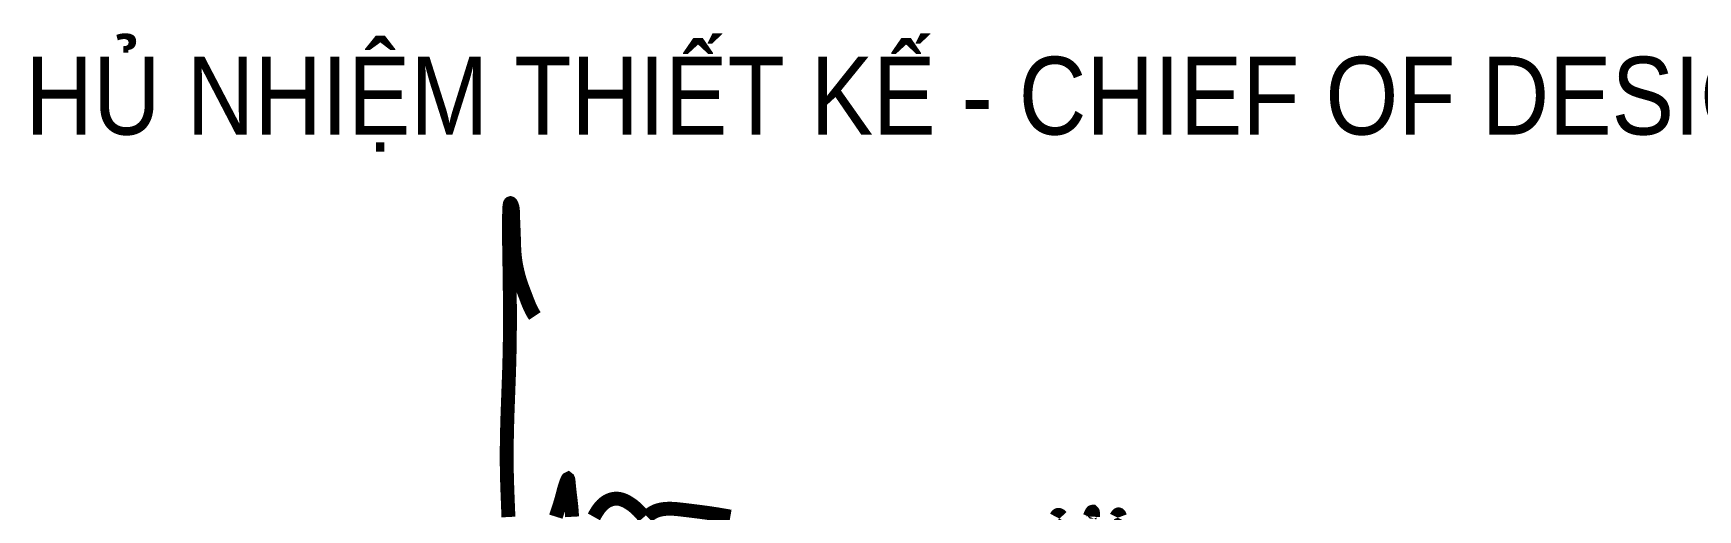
# Model space of a CAD drawing. Header units: millimetres. Extents: x -295047 to 304185, y -728047 to -308748.
# Drawn here: x -148482 to -146565, y -331522 to -330974 of the extents above; entities that cross this region are included whole.
import ezdxf
from ezdxf.enums import TextEntityAlignment as Align

# ---------------------------------------------------------------- set-up
doc = ezdxf.new("R2010")
doc.units = ezdxf.units.MM
doc.header["$MEASUREMENT"] = 0
for name, color, linetype, lineweight in [('ISO', 153, 'Continuous', 13), ('LC ISO', 153, 'Continuous', 13), ('LC Net thay', 7, 'Continuous', 25), ('LC Text1', 3, 'Continuous', 20)]:
    doc.layers.add(name, color=color, linetype=linetype, lineweight=lineweight)
doc.styles.add('Khungten', font='VHAVAN.TTF', dxfattribs={"width": 0.9, "height": 5000})
doc.styles.add('Title', font='VHBLACK.TTF', dxfattribs={"width": 0.8})

# ---------------------------------------------------------------- blocks, each defined once
blk = doc.blocks.new('Mr. Giang')
at = {"layer": 'LC ISO', "const_width": 50}
for points in [[(1171.8, 1305.3), (1170.8, 1306.8), (1169.8, 1308.4), (1168.9, 1310), (1167.9, 1311.5), (1167, 1313.1), (1166, 1314.7), (1165.1, 1316.2), (1164.2, 1317.8), (1163.2, 1319.4), (1162, 1321.6), (1161.5, 1322.6), (1160.6, 1324.2), (1159.7, 1325.8), (1158.9, 1327.5), (1158.1, 1329.1), (1157.3, 1330.7), (1156.5, 1332.4), (1155.7, 1334), (1154.9, 1335.7), (1154.2, 1337.4), (1153.4, 1339), (1152.7, 1340.7), (1152, 1342.4), (1151.2, 1344.1), (1150.5, 1345.8), (1149.8, 1347.5), (1149.1, 1349.2), (1148.4, 1350.9), (1147.7, 1352.6), (1147.1, 1354.3), (1146.4, 1356), (1145.7, 1357.7), (1145.1, 1359.4), (1144.4, 1361.1), (1143.8, 1362.8), (1143.1, 1364.6), (1142.4, 1366.3), (1141.8, 1368), (1141.1, 1369.7), (1140.5, 1371.4), (1139.8, 1373.1), (1139, 1375.3), (1138.5, 1376.6), (1137.9, 1378.3), (1137.2, 1380), (1136.6, 1381.7), (1135.9, 1383.4), (1135.2, 1385.1), (1134.6, 1386.8), (1133.9, 1388.5), (1133.3, 1390.2), (1132.6, 1392), (1131.9, 1393.7), (1131.3, 1395.4), (1130.4, 1397.7), (1130, 1398.8), (1129.3, 1400.5), (1128.7, 1402.2), (1128.1, 1403.9), (1127.4, 1405.7), (1126.8, 1407.4), (1126.2, 1409.1), (1125.5, 1410.8), (1124.9, 1412.5), (1124.3, 1414.3), (1123.7, 1416), (1123.1, 1417.7), (1122.5, 1419.5), (1121.9, 1421.2), (1121.3, 1422.9), (1120.7, 1424.7), (1120.1, 1426.4), (1119.6, 1428.1), (1119, 1429.9), (1118.6, 1431.1), (1117.9, 1433.4), (1117.4, 1435.1), (1116.8, 1436.9), (1116.3, 1438.6), (1115.8, 1440.4), (1115.3, 1442.2), (1114.8, 1443.9), (1114.3, 1445.7), (1113.8, 1447.5), (1113.3, 1449.2), (1112.8, 1451), (1112.4, 1452.8), (1111.9, 1454.5), (1111.5, 1456.3), (1111, 1458.1), (1110.6, 1459.9), (1110.1, 1461.7), (1109.7, 1463.4), (1109.3, 1465.2), (1108.9, 1467), (1108.5, 1468.8), (1108.1, 1470.6), (1107.7, 1472.4), (1107.4, 1473.4), (1106.9, 1476), (1106.5, 1477.7), (1106.1, 1479.5), (1105.8, 1481.3), (1105.4, 1483.1), (1105, 1484.9), (1104.7, 1486.7), (1104.4, 1488.5), (1104, 1490.3), (1103.7, 1492.1), (1103.4, 1493.9), (1103.1, 1495.8), (1102.8, 1497.6), (1102.5, 1499.4), (1102.2, 1501.2), (1101.9, 1503), (1101.6, 1504.8), (1101.4, 1506.6), (1101.1, 1508.4), (1100.9, 1510.2), (1100.7, 1512.1), (1100.5, 1513.1), (1100.2, 1515.7), (1100, 1517.5), (1099.8, 1519.3), (1099.6, 1521.2), (1099.4, 1523), (1099.3, 1524.8), (1099.1, 1526.6), (1099, 1528.5), (1098.8, 1530.3), (1098.7, 1532.1), (1098.5, 1533.9), (1098.4, 1535.8), (1098.3, 1537.6), (1098.2, 1539.4), (1098, 1541.3), (1097.9, 1543.1), (1097.8, 1544.9), (1097.7, 1546.8), (1097.6, 1548.6), (1097.6, 1550.4), (1097.5, 1552.5), (1097.4, 1554.1), (1097.3, 1555.9), (1097.3, 1557.7), (1097.2, 1559.6), (1097.1, 1561.4), (1097.1, 1563.2), (1097, 1565.1), (1097, 1566.9), (1096.9, 1568.7), (1096.8, 1570.6), (1096.8, 1572.4), (1096.7, 1574.2), (1096.7, 1576.1), (1096.7, 1577.9), (1096.6, 1579.7), (1096.6, 1581.6), (1096.5, 1583.4), (1096.5, 1585.2), (1096.4, 1587.1), (1096.4, 1588.9), (1096.3, 1590.7), (1096.3, 1592.6), (1096.2, 1594.4), (1096.2, 1596.2), (1096.1, 1598), (1096.1, 1599.9), (1096, 1601.7), (1095.9, 1603.5), (1095.9, 1605.4), (1095.8, 1607.2), (1095.7, 1609), (1095.7, 1610.8), (1095.6, 1612.2), (1095.5, 1614.5), (1095.4, 1616.3), (1095.3, 1618.2), (1095.2, 1620), (1095.1, 1621.8), (1095, 1623.6), (1095, 1625.5), (1094.9, 1627.3), (1094.8, 1629.1), (1094.7, 1631), (1094.6, 1632.8), (1094.5, 1634.6), (1094.4, 1636.4), (1094.3, 1638.3), (1094.3, 1640.1), (1094.2, 1641.3), (1094.1, 1643.8), (1094.1, 1645.6), (1094, 1647.5), (1094, 1649.3), (1093.9, 1651.2), (1093.9, 1653), (1093.8, 1654.9), (1093.8, 1656.7), (1093.8, 1658.5), (1093.7, 1660.4), (1093.7, 1662.2), (1093.6, 1664.1), (1093.6, 1665.9), (1093.5, 1667.7), (1093.5, 1669.6), (1093.4, 1671.4), (1093.4, 1673.2), (1093.3, 1675), (1093.2, 1676.8), (1093.1, 1678.6), (1093.1, 1680.4), (1092.9, 1682.5), (1092.9, 1684), (1092.7, 1685.8), (1092.6, 1687.6), (1092.4, 1689.4), (1092.2, 1691.2), (1091.9, 1693), (1091.6, 1694.8), (1091.3, 1696.6), (1090.8, 1698.4), (1090.3, 1700.2), (1089.7, 1702.1), (1089.4, 1703), (1088.3, 1705.7), (1087.5, 1707.4), (1086.5, 1709.1), (1085.9, 1710), (1085.2, 1710.8), (1084.6, 1711.2), (1084, 1711.4), (1083.4, 1711.2), (1082.9, 1710.8), (1082.4, 1710), (1082, 1709.1), (1081.6, 1707.9), (1081.3, 1706.4), (1081, 1704.8), (1080.7, 1702.9), (1080.4, 1700.9), (1080.2, 1698.7), (1080, 1696.3), (1079.8, 1693.9), (1079.7, 1691.2), (1079.5, 1688.5), (1079.4, 1685.7), (1079.4, 1682.8), (1079.3, 1679.8), (1079.2, 1676.8), (1079.2, 1673.8), (1079.1, 1670.7), (1079.1, 1667.6), (1079.1, 1664.5), (1079.1, 1661.5), (1079.1, 1658.9), (1079, 1655.5), (1079, 1652.5), (1079, 1649.7), (1079, 1646.8), (1079, 1644), (1079, 1641.3), (1079, 1638.6), (1079, 1635.9), (1078.9, 1633.3), (1078.9, 1630.7), (1078.9, 1628.2), (1078.9, 1625.7), (1078.9, 1623.2), (1078.9, 1620.8), (1078.9, 1618.4), (1078.9, 1616.1), (1078.9, 1613.8), (1078.9, 1611.5), (1078.9, 1609.2), (1078.9, 1607), (1078.9, 1604.9), (1078.9, 1602.7), (1078.9, 1600.6), (1078.9, 1598.6), (1078.9, 1596.5), (1078.9, 1594.5), (1078.9, 1592.5), (1078.9, 1590.6), (1078.9, 1588.6), (1079, 1586.7), (1079, 1584.9), (1079, 1583), (1079, 1581.2), (1079, 1579.4), (1079, 1577.6), (1079, 1575.9), (1079, 1574.2), (1079, 1572.5), (1079, 1570.8), (1079.1, 1569.1), (1079.1, 1567.5), (1079.1, 1565.9), (1079.1, 1564.3), (1079.1, 1562.7), (1079.1, 1561.1), (1079.1, 1559.6), (1079.2, 1558), (1079.2, 1556.5), (1079.2, 1555), (1079.2, 1553.5), (1079.2, 1552), (1079.2, 1550.6), (1079.3, 1549.1), (1079.3, 1547.7), (1079.3, 1546.2), (1079.3, 1544.8), (1079.3, 1543.4), (1079.4, 1542), (1079.4, 1540.6), (1079.4, 1539.2), (1079.4, 1537.8), (1079.4, 1536.4), (1079.5, 1535), (1079.5, 1533.7), (1079.5, 1532.3), (1079.5, 1530.9), (1079.6, 1529.6), (1079.6, 1528.2), (1079.6, 1526.8), (1079.6, 1525.5), (1079.7, 1524.1), (1079.7, 1522.7), (1079.7, 1521.4), (1079.7, 1520), (1079.7, 1518.6), (1079.8, 1517.2), (1079.8, 1515.9), (1079.8, 1514.5), (1079.8, 1513.1), (1079.9, 1511.7), (1079.9, 1510.3), (1079.9, 1508.8), (1079.9, 1507.4), (1080, 1506), (1080, 1504.5), (1080, 1503.1), (1080, 1501.6), (1080.1, 1500.1), (1080.1, 1498.7), (1080.1, 1497.2), (1080.1, 1495.7), (1080.2, 1494.2), (1080.2, 1492.7), (1080.2, 1491.2), (1080.3, 1489.6), (1080.3, 1488.1), (1080.3, 1486.6), (1080.3, 1485), (1080.4, 1483.5), (1080.4, 1481.9), (1080.4, 1480.3), (1080.4, 1478.8), (1080.5, 1477.2), (1080.5, 1475.6), (1080.5, 1474), (1080.5, 1472.4), (1080.6, 1470.8), (1080.6, 1469.2), (1080.6, 1467.5), (1080.6, 1465.9), (1080.7, 1464.3), (1080.7, 1462.6), (1080.7, 1461), (1080.7, 1459.3), (1080.8, 1457.7), (1080.8, 1456), (1080.8, 1454.3), (1080.8, 1452.6), (1080.9, 1450.9), (1080.9, 1449.2), (1080.9, 1447.5), (1080.9, 1445.8), (1081, 1444.1), (1081, 1442.4), (1081, 1440.7), (1081, 1439), (1081.1, 1437.2), (1081.1, 1435.5), (1081.1, 1433.7), (1081.1, 1432), (1081.2, 1430.2), (1081.2, 1428.5), (1081.2, 1426.7), (1081.2, 1424.9), (1081.2, 1423.2), (1081.3, 1421.4), (1081.3, 1419.6), (1081.3, 1417.8), (1081.3, 1416), (1081.4, 1414.2), (1081.4, 1412.4), (1081.4, 1410.6), (1081.4, 1408.8), (1081.4, 1406.9), (1081.5, 1405.1), (1081.5, 1403.3), (1081.5, 1401.5), (1081.5, 1399.6), (1081.5, 1397.8), (1081.6, 1395.9), (1081.6, 1394.1), (1081.6, 1392.2), (1081.6, 1390.4), (1081.6, 1388.5), (1081.6, 1386.6), (1081.7, 1384.8), (1081.7, 1382.9), (1081.7, 1381), (1081.7, 1379.1), (1081.7, 1377.3), (1081.8, 1375.4), (1081.8, 1373.5), (1081.8, 1371.6), (1081.8, 1369.7), (1081.8, 1367.8), (1081.8, 1365.9), (1081.8, 1364), (1081.9, 1362.1), (1081.9, 1360.1), (1081.9, 1358.2), (1081.9, 1356.3), (1081.9, 1354.4), (1081.9, 1352.5), (1081.9, 1350.5), (1081.9, 1348.6), (1082, 1346.7), (1082, 1344.7), (1082, 1342.8), (1082, 1340.9), (1082, 1338.9), (1082, 1337), (1082, 1335), (1082, 1333.1), (1082, 1331.1), (1082, 1329.2), (1082, 1327.2), (1082.1, 1325.3), (1082.1, 1323.3), (1082.1, 1321.4), (1082.1, 1319.4), (1082.1, 1317.4), (1082.1, 1315.5), (1082.1, 1313.5), (1082.1, 1311.5), (1082.1, 1309.6), (1082.1, 1307.6), (1082.1, 1305.6), (1082.1, 1303.7), (1082.1, 1301.7), (1082.1, 1299.7), (1082.1, 1297.7), (1082.1, 1295.8), (1082.1, 1293.8), (1082.1, 1291.8), (1082.1, 1289.8), (1082.1, 1287.8), (1082.1, 1285.9), (1082.1, 1283.9), (1082.1, 1281.9), (1082.1, 1279.9), (1082.1, 1277.9), (1082.1, 1276), (1082.1, 1274), (1082, 1272), (1082, 1270), (1082, 1268), (1082, 1266.1), (1082, 1264.1), (1082, 1262.1), (1082, 1260.1), (1082, 1258.1), (1082, 1256.1), (1082, 1254.2), (1081.9, 1252.2), (1081.9, 1250.2), (1081.9, 1248.2), (1081.9, 1246.2), (1081.9, 1244.3), (1081.9, 1242.3), (1081.9, 1240.3), (1081.8, 1238.3), (1081.8, 1236.4), (1081.8, 1234.4), (1081.8, 1232.4), (1081.8, 1230.5), (1081.7, 1228.5), (1081.7, 1226.5), (1081.7, 1224.6), (1081.7, 1222.6), (1081.7, 1220.6), (1081.6, 1218.7), (1081.6, 1216.7), (1081.6, 1214.7), (1081.6, 1212.8), (1081.5, 1210.8), (1081.5, 1208.9), (1081.5, 1206.9), (1081.4, 1205), (1081.4, 1203), (1081.4, 1201.1), (1081.3, 1199.1), (1081.3, 1197.2), (1081.3, 1195.3), (1081.2, 1192.6), (1081.2, 1191.4), (1081.2, 1189.5), (1081.1, 1187.5), (1081.1, 1185.6), (1081.1, 1183.7), (1081, 1181.8), (1081, 1179.8), (1081, 1177.9), (1080.9, 1176), (1080.9, 1174.1), (1080.8, 1172.2), (1080.8, 1170.3), (1080.7, 1168.4), (1080.7, 1166.5), (1080.7, 1164.6), (1080.6, 1162.7), (1080.6, 1160.8), (1080.5, 1158.9), (1080.5, 1157), (1080.4, 1155.1), (1080.4, 1153.2), (1080.3, 1151.3), (1080.3, 1149.4), (1080.2, 1147.5), (1080.2, 1145.7), (1080.1, 1143.8), (1080.1, 1141.9), (1080, 1140), (1080, 1138.1), (1079.9, 1136.3), (1079.9, 1134.4), (1079.8, 1132.5), (1079.8, 1130.7), (1079.7, 1128.8), (1079.6, 1126.9), (1079.6, 1125.1), (1079.5, 1123.2), (1079.5, 1121.4), (1079.4, 1119.5), (1079.4, 1117.7), (1079.3, 1115.8), (1079.2, 1113.9), (1079.2, 1112.1), (1079.1, 1110.2), (1079.1, 1108.4), (1079, 1106.6), (1078.9, 1104.7), (1078.9, 1102.9), (1078.8, 1101), (1078.8, 1099.2), (1078.7, 1097.4), (1078.6, 1095.5), (1078.6, 1093.7), (1078.5, 1091.8), (1078.4, 1090), (1078.4, 1088.2), (1078.3, 1086.3), (1078.3, 1084.5), (1078.2, 1082.7), (1078.1, 1080.9), (1078.1, 1079), (1078, 1077.2), (1077.9, 1075.4), (1077.9, 1073.6), (1077.8, 1071.7), (1077.7, 1069.9), (1077.7, 1068.1), (1077.6, 1066.3), (1077.5, 1064.5), (1077.5, 1062.7), (1077.4, 1060.8), (1077.3, 1059), (1077.3, 1057.2), (1077.2, 1055.4), (1077.1, 1053.6), (1077.1, 1051.8), (1077, 1050), (1076.9, 1048.2), (1076.9, 1046.3), (1076.8, 1044.5), (1076.7, 1042.7), (1076.7, 1040.9), (1076.6, 1039.1), (1076.5, 1037.3), (1076.4, 1035.5), (1076.4, 1033.7), (1076.3, 1031.9), (1076.2, 1030.1), (1076.2, 1028.3), (1076.1, 1026.5), (1076, 1024.7), (1076, 1022.9), (1075.9, 1021.1), (1075.8, 1019.3), (1075.8, 1017.5), (1075.7, 1015.7), (1075.6, 1013.9), (1075.6, 1012.1), (1075.5, 1010.3), (1075.4, 1008.5), (1075.4, 1006.7), (1075.3, 1004.9), (1075.2, 1003.1), (1075.2, 1001.3), (1075.1, 999.5), (1075, 997.7), (1075, 995.9), (1074.9, 994.1), (1074.8, 992.3), (1074.8, 990.5), (1074.7, 988.7), (1074.6, 987), (1074.6, 985.2), (1074.5, 983.4), (1074.4, 981.6), (1074.4, 979.8), (1074.3, 978), (1074.2, 976.2), (1074.2, 974.4), (1074.1, 972.6), (1074, 970.8), (1074, 969), (1073.9, 967.2), (1073.9, 965.4), (1073.8, 963.6), (1073.7, 961.8), (1073.7, 960), (1073.6, 958.2), (1073.5, 956.4), (1073.5, 954.6), (1073.4, 952.8), (1073.4, 951), (1073.3, 949.2), (1073.3, 947.4), (1073.2, 945.6), (1073.1, 943.8), (1073.1, 942), (1073, 940.2), (1073, 938.4), (1072.9, 936.6), (1072.9, 934.8), (1072.8, 933), (1072.7, 931.2), (1072.7, 929.4), (1072.6, 927.6), (1072.6, 925.8), (1072.5, 924), (1072.5, 922.2), (1072.4, 920.4), (1072.4, 918.6), (1072.3, 916.8), (1072.3, 915.2), (1072.2, 913.1), (1072.2, 911.3), (1072.1, 909.5), (1072.1, 907.7), (1072, 905.9), (1072, 904.1), (1071.9, 902.3), (1071.9, 900.4), (1071.8, 898.6), (1071.8, 896.8), (1071.8, 895), (1071.7, 893.2), (1071.7, 891.3), (1071.6, 889.5), (1071.6, 887.7), (1071.5, 885.9), (1071.5, 884.1), (1071.5, 882.2), (1071.4, 880.4), (1071.4, 878.6), (1071.4, 876.8), (1071.3, 874.9), (1071.3, 873.1), (1071.3, 871.3), (1071.2, 869.5), (1071.2, 867.6), (1071.2, 865.8), (1071.1, 864), (1071.1, 862.1), (1071.1, 860.3), (1071, 858.5), (1071, 856.7), (1071, 854.8), (1070.9, 853), (1070.9, 851.2), (1070.9, 849.3), (1070.9, 847.5), (1070.8, 845.7), (1070.8, 843.8), (1070.8, 842), (1070.8, 840.2), (1070.8, 838.3), (1070.7, 836.5), (1070.7, 834.7), (1070.7, 832.8), (1070.7, 831), (1070.7, 829.2), (1070.7, 827.3), (1070.6, 825.5), (1070.6, 823.6), (1070.6, 821.8), (1070.6, 820), (1070.6, 818.1), (1070.6, 816.3), (1070.6, 814.5), (1070.6, 812.6), (1070.6, 810.8), (1070.6, 808.9), (1070.6, 807.1), (1070.5, 805.3), (1070.5, 803.4), (1070.5, 801.6), (1070.5, 799.7), (1070.5, 797.9), (1070.5, 796.1), (1070.5, 794.2), (1070.6, 792.4), (1070.6, 790.5), (1070.6, 788.7), (1070.6, 786.9), (1070.6, 785), (1070.6, 783.2), (1070.6, 781.3), (1070.6, 779.5), (1070.6, 777.7), (1070.6, 775.8), (1070.6, 774), (1070.7, 772.1), (1070.7, 770.3), (1070.7, 768.5), (1070.7, 766.6), (1070.7, 764.8), (1070.8, 763), (1070.8, 761.1), (1070.8, 759.3), (1070.8, 757.4), (1070.8, 755.6), (1070.9, 753.8), (1070.9, 751.9), (1070.9, 750.1), (1071, 748.2), (1071, 746.4), (1071, 744.6), (1071.1, 742.5), (1071.1, 740.9), (1071.1, 739.1), (1071.2, 737.2), (1071.2, 735.4), (1071.2, 733.6), (1071.3, 731.7), (1071.3, 729.9), (1071.4, 728.1), (1071.4, 726.2), (1071.5, 724.4), (1071.5, 722.5), (1071.6, 720.7), (1071.6, 718.9), (1071.7, 717), (1071.7, 715.2), (1071.8, 713.4), (1071.8, 711.5), (1071.9, 709.7), (1071.9, 707.9), (1072, 706.1), (1072, 704.2), (1072.1, 702.4), (1072.1, 700.6), (1072.2, 698.7), (1072.3, 696.9), (1072.3, 695.1), (1072.4, 693.2), (1072.4, 691.4), (1072.5, 689.6), (1072.6, 687.7), (1072.6, 685.9), (1072.7, 684.1), (1072.8, 682.2), (1072.8, 680.4), (1072.9, 678.6), (1072.9, 676.8), (1073, 674.9), (1073.1, 673.1), (1073.1, 671.3), (1073.2, 669.4), (1073.3, 667.6), (1073.4, 665.8), (1073.4, 663.9), (1073.5, 662.1), (1073.6, 660.3), (1073.6, 658.5), (1073.7, 656.6), (1073.8, 654.8), (1073.8, 653), (1073.9, 651.1), (1074, 649.3), (1074.1, 647.5), (1074.1, 645.7), (1074.2, 643.8), (1074.3, 642), (1074.4, 640.2), (1074.4, 638.3), (1074.5, 636.5), (1074.6, 634.7), (1074.6, 632.9), (1074.7, 631), (1074.8, 629.2), (1074.9, 627.4), (1074.9, 625.5), (1075, 623.7), (1075.1, 621.9), (1075.2, 620), (1075.2, 618.2), (1075.3, 616.4), (1075.4, 614.6), (1075.4, 613.2), (1075.5, 610.9), (1075.6, 609.1), (1075.7, 607.2), (1075.7, 605.4), (1075.8, 603.6), (1075.9, 601.8), (1076, 599.9), (1076, 598.1), (1076.1, 596.3), (1076.2, 594.4), (1076.2, 592.6), (1076.3, 590.8), (1076.4, 588.9), (1076.5, 587.1), (1076.5, 585.3), (1076.6, 583.5), (1076.7, 581.6)], [(1247.3, 582.9), (1247.9, 584.8), (1248.6, 586.6), (1249.2, 588.4), (1249.8, 590.2), (1250.4, 592), (1251, 593.8), (1251.6, 595.6), (1252.3, 597.4), (1252.9, 599.2), (1253.5, 601), (1254.1, 602.7), (1254.6, 604.5), (1255.2, 606.3), (1255.8, 608.1), (1256.4, 609.8), (1257, 611.6), (1257.5, 613.4), (1258.1, 615.1), (1258.7, 616.9), (1259.2, 618.6), (1259.8, 620.4), (1260.3, 622.1), (1260.8, 623.8), (1261.4, 625.5), (1261.9, 627.3), (1262.4, 629), (1262.9, 630.7), (1263.5, 632.4), (1264, 634.1), (1264.5, 635.7), (1265, 637.4), (1265.5, 639.1), (1265.9, 640.7), (1266.4, 642.4), (1266.9, 644), (1267.4, 645.7), (1267.8, 647.3), (1268.3, 648.9), (1268.7, 650.5), (1269.2, 652.1), (1269.6, 653.7), (1270, 655.2), (1270.4, 656.8), (1270.8, 658.4), (1271.2, 659.9), (1271.5, 660.8), (1272, 663), (1272.4, 664.5), (1272.8, 666), (1273.2, 667.5), (1273.6, 669), (1274, 670.5), (1274.3, 672.1), (1274.7, 673.6), (1275.2, 675.1), (1275.6, 676.7), (1276, 678.3), (1276.4, 679.9), (1276.9, 681.6), (1277.4, 683.2), (1277.9, 684.9), (1278.4, 686.7), (1278.9, 688.5), (1279.5, 690.3), (1280.1, 692.1), (1280.7, 694.1), (1281.3, 696), (1282, 698), (1282.7, 700.1), (1283.5, 702.2), (1284.3, 704.4), (1285.1, 706.7), (1285.8, 708.7), (1286.8, 711.4), (1287.8, 713.6), (1288.7, 715.7), (1289.5, 717.3), (1290.3, 718.4), (1291.1, 718.8), (1291.6, 718.4), (1292.1, 717.3), (1292.5, 715.6), (1292.8, 713.5), (1293.1, 711.1), (1293.5, 707.3), (1293.6, 705.9), (1293.8, 703.4), (1294.1, 700.9), (1294.3, 698.4), (1294.5, 696), (1294.8, 693.6), (1295, 691.3), (1295.3, 689), (1295.5, 686.8), (1295.7, 684.5), (1296, 682.3), (1296.2, 680.2), (1296.4, 678.1), (1296.6, 676), (1296.9, 674), (1297.1, 671.9), (1297.3, 669.9), (1297.5, 668), (1297.8, 666.1), (1298, 664.2), (1298.2, 662.3), (1298.4, 660.4), (1298.6, 658.6), (1298.9, 656.8), (1299.1, 655), (1299.3, 653.3), (1299.5, 651.5), (1299.7, 649.8), (1299.9, 648.1), (1300.1, 646.4), (1300.3, 644.8), (1300.5, 643.1), (1300.7, 641.5), (1300.9, 639.9), (1301.1, 638.2), (1301.2, 636.7), (1301.4, 635.1), (1301.6, 633.5), (1301.8, 631.9), (1302, 630.4), (1302.1, 628.8), (1302.3, 627.2), (1302.5, 625.7), (1302.6, 624.2), (1302.8, 622.6), (1303, 621.1), (1303.1, 619.6), (1303.3, 618), (1303.4, 616.5), (1303.6, 614.9), (1303.7, 613.4), (1303.8, 611.8), (1304, 610.3), (1304.1, 608.7), (1304.2, 607.2), (1304.4, 605.6), (1304.5, 604), (1304.6, 601.8), (1304.7, 600.8), (1304.8, 599.2), (1304.9, 597.6), (1305, 595.9), (1305.1, 594.3), (1305.2, 592.6), (1305.3, 590.9), (1305.4, 589.3), (1305.5, 587.6), (1305.6, 585.9), (1305.6, 584.2), (1305.7, 582.4)], [(1384.4, 582.1), (1385.3, 583.7), (1386.2, 585.3), (1387.1, 586.9), (1388, 588.5), (1388.9, 590.1), (1390.1, 592.2), (1390.7, 593.3), (1391.7, 594.9), (1392.6, 596.5), (1393.6, 598.1), (1394.6, 599.6), (1395.5, 601.2), (1396.6, 602.8), (1397.6, 604.3), (1398.6, 605.8), (1399.6, 607.4), (1400.7, 608.9), (1401.8, 610.4), (1402.9, 611.9), (1404, 613.3), (1405.1, 614.8), (1406.3, 616.2), (1407.5, 617.7), (1408.7, 619.1), (1409.9, 620.4), (1411.1, 621.8), (1412.4, 623.1), (1413.7, 624.5), (1415, 625.7), (1416.3, 627), (1417.7, 628.2), (1419.1, 629.4), (1420.5, 630.6), (1421.9, 631.8), (1423.4, 632.9), (1425, 634.1), (1426.5, 635), (1428, 636.1), (1429.6, 637.1), (1431.2, 638), (1432.9, 638.9), (1434.5, 639.8), (1436.2, 640.6), (1437.9, 641.4), (1439.6, 642.2), (1441.4, 642.9), (1443.1, 643.6), (1444.9, 644.2), (1446.7, 644.8), (1448.5, 645.3), (1450.3, 645.8), (1452.1, 646.2), (1453.9, 646.6), (1455.7, 646.9), (1457.6, 647.2), (1459.4, 647.4), (1461.2, 647.6), (1463.1, 647.7), (1464.9, 647.7), (1467.3, 647.7), (1468.6, 647.6), (1470.4, 647.5), (1472.2, 647.3), (1474, 647.1), (1475.8, 646.8), (1477.6, 646.5), (1479.4, 646.1), (1481.2, 645.6), (1482.9, 645.1), (1484.7, 644.6), (1486.5, 644), (1488.2, 643.4), (1490, 642.8), (1491.7, 642.1), (1493.4, 641.3), (1495.1, 640.6), (1496.8, 639.8), (1498.5, 639), (1500.2, 638.1), (1501.8, 637.3), (1503.5, 636.4), (1505.1, 635.5), (1506.7, 634.5), (1509, 633.2), (1509.9, 632.6), (1511.5, 631.6), (1513.1, 630.6), (1514.6, 629.6), (1516.2, 628.5), (1517.7, 627.5), (1519.2, 626.4), (1520.7, 625.4), (1522.2, 624.3), (1523.7, 623.2), (1525.1, 622), (1526.6, 620.9), (1528, 619.8), (1529.4, 618.6), (1530.8, 617.4), (1532.2, 616.3), (1533.6, 615.1), (1535, 613.8), (1536.3, 612.6), (1537.7, 611.4), (1539, 610.1), (1540.4, 608.9), (1541.7, 607.6), (1543, 606.3), (1544.3, 605.1), (1545.6, 603.8), (1546.8, 602.4), (1548.1, 601.1), (1549.4, 599.8), (1550.6, 598.4), (1551.8, 597.1), (1553.1, 595.7), (1554.3, 594.3), (1555.5, 593), (1556.7, 591.6), (1557.9, 590.2), (1559.1, 588.8), (1560.2, 587.4), (1561.4, 585.9), (1562.6, 584.5), (1563.7, 583), (1564.9, 581.6)], [(1576.6, 582.7), (1577.9, 584), (1579.3, 585.3), (1580.7, 586.5), (1582.1, 587.8), (1583.6, 589), (1585, 590.2), (1586.5, 591.3), (1588, 592.4), (1589.5, 593.5), (1591.1, 594.6), (1592.6, 595.6), (1594.2, 596.5), (1595.6, 597.4), (1597.3, 598.4), (1598.9, 599.3), (1600.6, 600.1), (1602.2, 600.9), (1603.8, 601.6), (1605.5, 602.4), (1607.1, 603.1), (1608.8, 603.7), (1610.5, 604.4), (1612.2, 605), (1613.9, 605.5), (1615.6, 606.1), (1617.3, 606.6), (1619.1, 607.1), (1620.8, 607.5), (1622.6, 607.9), (1624.3, 608.3), (1626.1, 608.7), (1627.9, 609), (1629.7, 609.3), (1631.5, 609.6), (1633.3, 609.9), (1635.1, 610.1), (1636.9, 610.4), (1638.7, 610.6), (1640.6, 610.7), (1642.4, 610.9), (1644.3, 611), (1646.1, 611.1), (1648, 611.2), (1649.8, 611.3), (1651.7, 611.4), (1653.6, 611.4), (1655.4, 611.4), (1657.3, 611.4), (1659.2, 611.4), (1661.1, 611.4), (1663, 611.3), (1664.9, 611.3), (1666.8, 611.2), (1668.7, 611.1), (1670.6, 611), (1672.5, 610.9), (1674.4, 610.8), (1676.3, 610.6), (1678.2, 610.5), (1680.2, 610.3), (1682.1, 610.2), (1684, 610), (1685.9, 609.8), (1687.8, 609.6), (1689.7, 609.4), (1691.7, 609.2), (1693.6, 609), (1695.5, 608.8), (1697.4, 608.6), (1699.3, 608.4), (1701.2, 608.2), (1703.2, 607.9), (1705.1, 607.7), (1707, 607.5), (1708.9, 607.2), (1711.4, 606.9), (1712.7, 606.8), (1714.6, 606.5), (1716.5, 606.3), (1718.4, 606.1), (1720.3, 605.8), (1722.1, 605.6), (1724, 605.4), (1725.9, 605.2), (1727.8, 604.9), (1729.7, 604.7), (1731.5, 604.5), (1733.4, 604.2), (1735.3, 604), (1737.1, 603.8), (1739, 603.5), (1740.9, 603.3), (1742.7, 603.1), (1744.6, 602.9), (1746.4, 602.6), (1748.3, 602.4), (1750.1, 602.2), (1752, 601.9), (1753.8, 601.7), (1755.6, 601.5), (1757.5, 601.2), (1759.3, 601), (1761.2, 600.8), (1763, 600.5), (1764.8, 600.3), (1766.6, 600.1), (1768.5, 599.8), (1770.3, 599.6), (1772.1, 599.3), (1773.9, 599.1), (1775.8, 598.9), (1777.6, 598.6), (1779.4, 598.4), (1781.2, 598.1), (1783, 597.9), (1784.8, 597.6), (1786.6, 597.4), (1788.4, 597.2), (1790.2, 596.9), (1792, 596.7), (1793.8, 596.4), (1795.6, 596.1), (1797.4, 595.9), (1799.2, 595.6), (1801, 595.4), (1802.8, 595.1), (1804.6, 594.9), (1806.4, 594.6), (1808.2, 594.3), (1810, 594.1), (1811.8, 593.8), (1813.6, 593.5), (1815.4, 593.3), (1817.1, 593), (1818.9, 592.7), (1820.7, 592.5), (1822.5, 592.2), (1824.3, 591.9), (1826, 591.6), (1827.8, 591.4), (1829.6, 591.1), (1831.4, 590.8), (1833.2, 590.5), (1834.9, 590.2), (1836.7, 589.9), (1838.5, 589.6), (1840.3, 589.3), (1842, 589), (1843.8, 588.7), (1845.6, 588.4), (1847.3, 588.1), (1849.1, 587.8), (1850.9, 587.5), (1852.6, 587.2), (1854.4, 586.9), (1856.2, 586.6), (1858, 586.2), (1859.7, 585.9), (1861.5, 585.6), (1863.3, 585.3), (1865, 584.9), (1866.8, 584.6), (1867.7, 584.4), (1870.3, 583.9), (1872.1, 583.6), (1873.9, 583.2), (1875.6, 582.9)], [(3067.7, 582.6), (3066.6, 583.8), (3065.4, 585), (3064.3, 586), (3063.2, 586.9), (3062.1, 587.7), (3061, 588.3), (3060, 588.8), (3058.9, 589.2), (3057.9, 589.4), (3056.9, 589.4), (3055.9, 589.3), (3054.9, 588.9), (3053.9, 588.5), (3052.6, 587.4), (3052.1, 586.9), (3051.2, 585.9), (3050.4, 584.7), (3049.6, 583.3), (3048.8, 581.8)], [(3181.6, 582.7), (3181.7, 584.7), (3181.7, 586.6), (3181.7, 588.3), (3181.7, 590), (3181.6, 591.6), (3181.6, 593.1), (3181.5, 594.4), (3181.4, 595.7), (3181.2, 596.8), (3181, 597.8), (3180.8, 598.6), (3180.6, 599.3), (3180.3, 599.8), (3180, 600.2), (3179.7, 600.5), (3179.3, 600.5), (3178.9, 600.4), (3178.4, 600.2), (3178, 599.7), (3177.4, 599.1), (3176.9, 598.4), (3176.3, 597.5), (3175.7, 596.5), (3175.1, 595.3), (3174.4, 594), (3173.7, 592.6), (3173, 591.1), (3172.3, 589.5), (3171.6, 587.7), (3170.9, 585.9), (3170.1, 584.1), (3169.3, 582.1)], [(3279.1, 582.2), (3278.5, 583.8), (3278, 585.3), (3277.4, 586.6), (3276.9, 587.8), (3276.3, 588.8), (3275.6, 589.6), (3275, 590.3), (3274.4, 590.8), (3273.7, 591.1), (3273.2, 591.2), (3272.3, 591), (3271.6, 590.7), (3270.8, 590.2), (3270.1, 589.5), (3269.3, 588.6), (3268.5, 587.5), (3267.7, 586.3), (3266.9, 585), (3266.1, 583.5), (3265.3, 581.9)]]:
    blk.add_lwpolyline(points, dxfattribs=at)
blk = doc.blocks.new('lcdi fix')
at = {"layer": 'ISO', "xscale": 0.5000000104764112, "yscale": 0.5000000104764112, "zscale": 0.5000000104764112}
blk.add_blockref('Mr. Giang', (37324, -842.8), dxfattribs=at)
at = {"color": 7, "style": 'Khungten', "width": 0.9}
blk.add_text('chñ nhiÖm thiÕt kÕ - chief of design', height=140, dxfattribs=at).set_placement((38565.6, 136.4), align=Align.CENTER)
at = {"color": 7, "style": 'Khungten', "width": 0.8}
for tag, p in [('REVISION', (39498.8, -10746.3)), ('NGAYHT', (39546.1, -11609.4))]:
    blk.add_attdef(tag, text='', height=200, dxfattribs=at).set_placement(p, align=Align.CENTER)
at = {"layer": 'LC Text1', "style": 'Title', "width": 1.485915}
for tag, p, p2 in [('TENBANVE1', (36912.7, -8885.8), (40339.1, -8885.8)), ('TENBANVE2', (36912.7, -9562.5), (40339.1, -9562.5))]:
    blk.add_attdef(tag, text='', height=250, dxfattribs=at).set_placement(p, p2, align=Align.FIT)
at = {"layer": 'LC Text1', "style": 'Title', "width": 0.7}
blk.add_attdef('SOBANVE', text='', height=250, dxfattribs=at).set_placement((39562, -13896.2), align=Align.CENTER)

msp = doc.modelspace()

# ---------------------------------------------------------------- block references
at = {"layer": 'LC Net thay', "xscale": 0.6399999999848659, "yscale": 0.6399999999848659, "zscale": 0.6399999999848659}
msp.add_blockref('lcdi fix', (-172167, -331177.5), dxfattribs=at)

doc.saveas('drawing.dxf')
